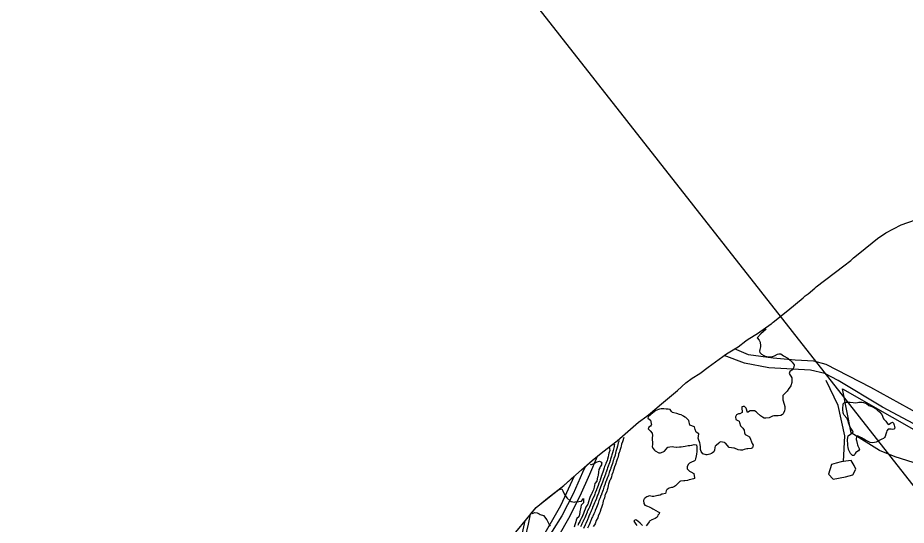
# Model space of a CAD drawing. Header units: metres. Extents: x 318500 to 325275, y 7408834 to 7428799.
# Drawn here: x 320683.9 to 321087.6, y 7415363 to 7415593.7 of the extents above; entities that cross this region are included whole.
import ezdxf

# ---------------------------------------------------------------- set-up
doc = ezdxf.new("R2010")
doc.units = ezdxf.units.M
doc.header["$MEASUREMENT"] = 0
doc.linetypes.add('CONTINUO', pattern=[0])
doc.layers.add('_TEXTO_CONGELA', color=45, linetype='Continuous', plot=False)
for name, color, linetype in [('Area', 45, 'Continuous'), ('Canteiro', 45, 'Continuous'), ('Cemitério', 206, 'Continuous'), ('Curvas de Nivel 1m', 11, 'Continuous'), ('Curvas de Nivel 5m', 15, 'Continuous'), ('Hidrografia', 140, 'Continuous'), ('Vias Primárias', 230, 'Continuous'), ('Vias Secundárias', 230, 'Continuous')]:
    doc.layers.add(name, color=color, linetype=linetype)

msp = doc.modelspace()

# ---------------------------------------------------------------- linework, layer by layer
at = {"layer": '_TEXTO_CONGELA', "linetype": 'CONTINUO'}
msp.add_polyline3d([(321155.99, 7415298.12, 0), (320600.11, 7416006.12, 0)], dxfattribs=at)
at = {"layer": 'Area'}
msp.add_lwpolyline([(320906.02, 7415354.76), (320919.39, 7415371.02), (320923.24, 7415374.11), (320931.96, 7415381.07), (320940.04, 7415388.21), (320944.89, 7415392.45), (320949.78, 7415396.36), (320956.32, 7415401.42), (320965.89, 7415409.83), (320969.68, 7415412.56), (320971.34, 7415413.93), (320976.44, 7415418.21), (320983.71, 7415424.25), (320987.52, 7415427.67), (320990.3, 7415429.84), (320993.88, 7415432.02), (320997.66, 7415434.92), (321005.95, 7415440.98), (321011.21, 7415444.1), (321014.79, 7415446.79), (321015.78, 7415447.52), (321020.05, 7415450.15), (321026.26, 7415454.54), (321026.52, 7415454.78), (321026.74, 7415455.03), (321027.12, 7415455.35), (321033.74, 7415460.66), (321040.8, 7415466.32), (321041.75, 7415467.23), (321043.07, 7415468.17), (321043.08, 7415468.18), (321046.12, 7415470.83), (321046.7, 7415471.3), (321059.26, 7415480.89), (321062.38, 7415483.41), (321063.65, 7415484.55), (321066.47, 7415486.84), (321074.55, 7415493.36), (321078.42, 7415495.96), (321085.34, 7415499.6), (321101.87, 7415505.29)], dxfattribs=at)
at = {"layer": 'Canteiro'}
msp.add_lwpolyline([(320936.72, 7415385.28), (320930.46, 7415371.88), (320921.6, 7415356.27), (320917.89, 7415349.8), (320913.43, 7415341.27), (320909.59, 7415333.71), (320905.32, 7415323.57), (320907.86, 7415332.1), (320910.77, 7415341.77), (320913.24, 7415352.04), (320915.97, 7415363.57), (320916.89, 7415367.98), (320919.39, 7415371.02), (320924.68, 7415375.26), (320931.96, 7415381.07), (320936.72, 7415385.28)], dxfattribs=at)
at = {"layer": 'Cemitério'}
msp.add_lwpolyline([(321103.8, 7415399.31), (321099.6, 7415393.02), (321090.74, 7415391.51), (321082.58, 7415394.07), (321075.47, 7415396.98), (321062.53, 7415405.01), (321058.66, 7415425.08), (321103.8, 7415399.31)], dxfattribs=at)
at = {"layer": 'Curvas de Nivel 1m', "flags": 128}
for points, elevation in [([(321022.43, 7415451.51), (321023.94, 7415452.12), (321021.54, 7415449.96), (321019.88, 7415448.17), (321020.84, 7415447.13), (321021.19, 7415446.15), (321021.36, 7415444.62), (321021.33, 7415444.15), (321021.06, 7415442.9), (321021, 7415442.15), (321021.14, 7415441.5), (321021.79, 7415440.81), (321022.85, 7415440.13), (321023.77, 7415439.74), (321024.2, 7415439.69), (321025.77, 7415439.52), (321026.33, 7415439.53), (321027.78, 7415440.06), (321029.09, 7415440.75), (321029.79, 7415440.91), (321030.66, 7415440.9), (321031.78, 7415440.01), (321033.76, 7415438.88), (321034.92, 7415437.97), (321035.74, 7415437.12), (321036.64, 7415435.95), (321036.58, 7415434.82), (321036.15, 7415433.95), (321035.95, 7415433.7), (321035.69, 7415433.56), (321034.71, 7415432.94), (321034.48, 7415431.97), (321035.64, 7415429.96), (321035.62, 7415427.96), (321035.18, 7415426.38), (321034.94, 7415425.97), (321034.33, 7415425.22), (321033.56, 7415423.98), (321031.54, 7415422.01), (321031.51, 7415420.01), (321032.17, 7415418), (321032.45, 7415416.97), (321032.5, 7415415.99), (321032.36, 7415415.08), (321031.91, 7415414), (321031.72, 7415413.71), (321031.42, 7415413.38), (321030.58, 7415412.85), (321029.41, 7415412.74), (321028.66, 7415412.79), (321027.41, 7415412.76), (321026.85, 7415412.63), (321025.92, 7415412.08), (321025.4, 7415411.86), (321023.77, 7415411.73), (321023.4, 7415411.7), (321023, 7415411.72), (321022.25, 7415412.13), (321021.41, 7415412.75), (321019.9, 7415414.16), (321019.44, 7415414.57), (321018.67, 7415414.95), (321017.44, 7415415.03), (321016.69, 7415414.95), (321015.43, 7415414.22), (321014.81, 7415416.23), (321014.15, 7415416.92), (321013.47, 7415417.02), (321012.95, 7415416.77), (321012.96, 7415416.26), (321013.11, 7415414.58), (321013, 7415414.25), (321012, 7415413.69), (321011.42, 7415413.62), (321010.44, 7415413.26), (321009.98, 7415412.29), (321010.21, 7415411.11), (321011.38, 7415410.5), (321011.65, 7415410.27), (321011.88, 7415409.75), (321012.38, 7415408.26), (321013.33, 7415407.07), (321013.93, 7415406.24), (321014.13, 7415405.06), (321014.46, 7415404.23), (321015.29, 7415403.84), (321016.35, 7415403.27), (321016.78, 7415402.2), (321017.25, 7415400.93), (321017.68, 7415400.19), (321018.02, 7415399.39), (321017.83, 7415398.18), (321017.41, 7415397.99), (321017.22, 7415397.95), (321015.65, 7415397.78), (321015.21, 7415397.75), (321013.99, 7415397.46), (321013.2, 7415397.17), (321012.35, 7415397.11), (321011.21, 7415397.35), (321009.51, 7415398), (321009.22, 7415398.09), (321007.22, 7415398.33), (321005.43, 7415400.35), (321005.24, 7415400.5), (321005.01, 7415400.58), (321003.25, 7415400.89), (321002.89, 7415400.74), (321002.52, 7415400.39), (321001.23, 7415399.28), (321000.76, 7415398.88), (321000.58, 7415398.42), (321000.53, 7415397.09), (321000.22, 7415396.42), (320999.63, 7415395.98), (320999.18, 7415395.69), (320998.35, 7415395.27), (320997.17, 7415394.97), (320996.7, 7415394.94), (320995.17, 7415395.44), (320994.4, 7415396.5), (320994.19, 7415397.51), (320994.09, 7415398.5), (320993.92, 7415399.82), (320993.78, 7415400.5), (320993.27, 7415402.18), (320993.15, 7415402.39), (320993.07, 7415402.51), (320993.3, 7415404.51), (320992.18, 7415405.39), (320991.7, 7415406.53), (320991.34, 7415407.7), (320989.35, 7415408.57), (320988.78, 7415410.58), (320987.39, 7415411.95), (320986.99, 7415412.19), (320986.33, 7415412.61), (320985.41, 7415413.25), (320984.63, 7415413.41), (320983.42, 7415413.75), (320982.04, 7415414.04), (320981.42, 7415414.19), (320980.9, 7415414.68), (320980.37, 7415415.62), (320979.44, 7415415.8), (320978.52, 7415415.8), (320977.44, 7415415.87), (320976.29, 7415415.89), (320975.44, 7415415.79), (320973.83, 7415415.17), (320972.41, 7415414.12), (320970.34, 7415412.29), (320970.21, 7415411.65), (320971.37, 7415410.81), (320971.74, 7415409.19), (320971.81, 7415408.8), (320971.69, 7415408.46), (320971.34, 7415408.08), (320970.62, 7415407.53), (320970.38, 7415406.82), (320971.31, 7415405.86), (320972.17, 7415404.8), (320972.32, 7415403.83), (320972.16, 7415402.8), (320972.2, 7415401.85), (320972.39, 7415400.79), (320972.3, 7415399.72), (320972.12, 7415398.8), (320972.52, 7415398.11), (320973.19, 7415397.18), (320973.36, 7415396.94), (320973.56, 7415396.77), (320975.18, 7415395.9), (320975.96, 7415395.96), (320977.18, 7415396.36), (320977.44, 7415396.48), (320977.75, 7415396.72), (320979.22, 7415398.45), (320979.38, 7415398.54), (320980.14, 7415398.69), (320981.22, 7415398.74), (320982, 7415398.66), (320983.22, 7415398.5), (320983.36, 7415398.5), (320984.55, 7415398.63), (320985.22, 7415398.7), (320985.31, 7415398.7), (320987.22, 7415398.98), (320988.59, 7415399.22), (320989.23, 7415399.31), (320990.15, 7415399.47), (320991.23, 7415399.7), (320992.25, 7415399.54), (320992.52, 7415398.52), (320992.44, 7415397.28), (320992.39, 7415396.52), (320992.32, 7415395.38), (320992.18, 7415394.52), (320991.82, 7415393.2), (320991.66, 7415392.53), (320991.44, 7415392.23), (320991.13, 7415392.09), (320989.97, 7415391.71), (320989.12, 7415391.2), (320988.77, 7415390.92), (320988.48, 7415390.58), (320988.06, 7415389.62), (320988.01, 7415388.58), (320989.07, 7415387.59), (320989.73, 7415387.23), (320991.06, 7415386.54), (320991.43, 7415384.53), (320991.35, 7415384.22), (320991.02, 7415384.05), (320989.75, 7415383.83), (320989.02, 7415383.63), (320988.2, 7415383.39), (320987.01, 7415383.19), (320986.48, 7415383.13), (320985.01, 7415382.99), (320984.73, 7415382.9), (320984.44, 7415382.63), (320982.98, 7415381.14), (320982.71, 7415380.93), (320982.25, 7415380.66), (320981.4, 7415380.24), (320980.97, 7415380.11), (320979.86, 7415379.79), (320978.96, 7415379.25), (320978.68, 7415378.98), (320978.6, 7415378.71), (320978.21, 7415377.43), (320976.93, 7415377.15), (320976.58, 7415377.08), (320975.73, 7415376.74), (320975.08, 7415376.58), (320974.92, 7415376.57), (320974.7, 7415376.53), (320972.91, 7415376.09), (320972.23, 7415376.11), (320970.91, 7415376.39), (320969.78, 7415375.95), (320968.9, 7415375.27), (320968.65, 7415375.08), (320968.44, 7415374.84), (320968.28, 7415374.24), (320968.38, 7415372.84), (320968.86, 7415372.13), (320969.99, 7415371.68), (320970.85, 7415371.4), (320972.02, 7415370.79), (320972.54, 7415370.48), (320972.84, 7415370.31), (320973.81, 7415369.74), (320974.82, 7415369.16), (320975.5, 7415368.74), (320975.34, 7415368.22), (320974.8, 7415367.58), (320974.56, 7415366.99), (320974.42, 7415366.76), (320973.48, 7415366.07), (320972.78, 7415365.79), (320972.08, 7415365.48), (320970.99, 7415364.81), (320970.76, 7415364.6), (320970.06, 7415363.5), (320969.47, 7415362.82)], 721), ([(320959.23, 7415402.94), (320959.22, 7415402.92), (320958.69, 7415400.98), (320958.3, 7415399.91), (320958.01, 7415398.98), (320957.86, 7415398.33), (320957.5, 7415396.99), (320957.43, 7415396.75), (320957.18, 7415396.08), (320956.9, 7415395.25), (320956.84, 7415394.99), (320956.49, 7415393.65), (320956.27, 7415393), (320955.81, 7415391.7), (320955.62, 7415391.01), (320955.5, 7415390.61), (320955.09, 7415389.6), (320954.94, 7415389.17), (320954.89, 7415389.02), (320954.47, 7415387.61), (320954.27, 7415387.03), (320953.88, 7415385.88), (320953.68, 7415385.04), (320953.53, 7415384.54), (320953.01, 7415383.55), (320952.85, 7415383.2), (320952.81, 7415383.05), (320952.38, 7415381.65), (320952.21, 7415381.06), (320951.96, 7415380.06), (320951.69, 7415379.06), (320951.51, 7415378.5), (320950.92, 7415377.17), (320950.9, 7415377.09), (320950.88, 7415377.07), (320950.47, 7415375.5), (320950.32, 7415375.08), (320949.94, 7415374.15), (320949.69, 7415373.09), (320949.55, 7415372.39), (320949.08, 7415371.1), (320948.83, 7415370.31), (320948.58, 7415369.33), (320948.49, 7415369.1), (320948.16, 7415368.47), (320947.7, 7415367.12), (320947.46, 7415366.44), (320946.76, 7415365.21), (320946.74, 7415365.15), (320946.73, 7415365.13), (320946.2, 7415363.67), (320945.9, 7415363.14), (320945.41, 7415362.46)], 722), ([(320955, 7415399.85), (320954.87, 7415399.45), (320954.92, 7415398.88), (320954.91, 7415398.73), (320954.49, 7415397.03), (320954.21, 7415396), (320953.9, 7415395.04), (320953.72, 7415394.48), (320953.3, 7415393.05), (320953.12, 7415392.42), (320952.8, 7415391.37), (320952.69, 7415391.05), (320952.23, 7415389.92), (320951.87, 7415389.06), (320951.65, 7415388.48), (320951.19, 7415387.07), (320951.16, 7415386.96), (320951.05, 7415386.62), (320950.5, 7415385.08), (320950.1, 7415384), (320949.76, 7415383.09), (320949.55, 7415382.53), (320949, 7415381.1), (320948.97, 7415381.01), (320948.3, 7415379.11), (320947.95, 7415378.1), (320947.59, 7415377.12), (320947.4, 7415376.63), (320946.89, 7415375.25), (320946.86, 7415375.16), (320946.84, 7415375.13), (320946.22, 7415373.79), (320945.94, 7415373.14), (320945.63, 7415372.37), (320945.09, 7415371.15), (320945.01, 7415370.97), (320944.83, 7415370.51), (320944.45, 7415369.52), (320944.29, 7415369.16), (320943.86, 7415368.22), (320943.4, 7415367.17), (320943.23, 7415366.73), (320942.76, 7415365.4), (320942.7, 7415365.24), (320942.68, 7415365.18), (320942.05, 7415363.88), (320941.73, 7415363.19), (320941, 7415361.49)], 724), ([(320957.11, 7415401.39), (320956.8, 7415400.7), (320956.74, 7415400.51), (320956.41, 7415399), (320956.13, 7415397.93), (320955.88, 7415397.01), (320955.73, 7415396.46), (320955.36, 7415395.02), (320955.31, 7415394.87), (320955.15, 7415394.43), (320954.78, 7415393.38), (320954.68, 7415393.03), (320954.49, 7415392.4), (320954.1, 7415391.04), (320953.86, 7415390.28), (320953.42, 7415389.04), (320953.33, 7415388.8), (320953.07, 7415388.19), (320952.73, 7415387.37), (320952.62, 7415387.05), (320952.26, 7415385.84), (320952, 7415385.06), (320951.74, 7415384.34), (320951.24, 7415383.07), (320951.17, 7415382.89), (320950.99, 7415382.42), (320950.62, 7415381.43), (320950.48, 7415381.08), (320950.23, 7415380.35), (320949.85, 7415379.09), (320949.63, 7415378.4), (320949.17, 7415377.1), (320949.1, 7415376.91), (320948.91, 7415376.48), (320948.51, 7415375.5), (320948.35, 7415375.11), (320948, 7415374.23), (320947.62, 7415373.12), (320947.43, 7415372.55), (320946.86, 7415371.13), (320946.86, 7415371.11), (320946.84, 7415371.07), (320946.26, 7415369.7), (320946.04, 7415369.14), (320945.68, 7415368.27), (320945.16, 7415367.15), (320945.04, 7415366.9), (320944.78, 7415366.31), (320944.44, 7415365.48), (320944.32, 7415365.16), (320943.87, 7415364.03), (320943.47, 7415363.17), (320942.72, 7415361.75)], 723), ([(320943.96, 7415390.81), (320944.31, 7415390.63), (320944.57, 7415390.63), (320945.1, 7415390.71), (320945.39, 7415390.86), (320945.77, 7415391.14), (320947.12, 7415391.88), (320948.17, 7415392.16), (320949.12, 7415391.72), (320949.23, 7415391.22), (320949.19, 7415391.1), (320949.17, 7415391.04), (320949.1, 7415390.53), (320948.61, 7415389.58), (320948.32, 7415389.11), (320947.89, 7415388.29), (320947.75, 7415387.12), (320947.64, 7415385.72), (320947.43, 7415385.12), (320947.34, 7415384.81), (320947.02, 7415383.13), (320947.02, 7415383.11), (320947, 7415383.08), (320946.13, 7415381.99), (320945.9, 7415381.14), (320945.74, 7415380.37), (320945.44, 7415379.15), (320945.32, 7415378.77), (320944.93, 7415377.85), (320944.68, 7415377.4), (320944.53, 7415377.16), (320943.98, 7415376.08), (320943.71, 7415375.17), (320943.29, 7415373.59), (320943.15, 7415373.18), (320943.07, 7415372.97), (320942.86, 7415372.62), (320942.29, 7415371.74), (320942.06, 7415371.19), (320941.73, 7415370.3), (320941.31, 7415369.2), (320940.8, 7415367.95), (320940.56, 7415367.44), (320940.46, 7415367.21), (320939.89, 7415366.1), (320939.46, 7415365.22), (320939.23, 7415364.75), (320938.74, 7415363.8), (320938.55, 7415363.42), (320938.48, 7415363.23), (320938.35, 7415362.86)], 726), ([(320930.06, 7415379.19), (320931.11, 7415379.49), (320931.33, 7415379.33), (320931.57, 7415378.7), (320932.17, 7415377.32), (320932.9, 7415376.01), (320933.49, 7415375.3), (320934.88, 7415374.1), (320935.42, 7415373.83), (320936.87, 7415373.55), (320937.2, 7415373.59), (320938.88, 7415373.77), (320940.12, 7415373.98), (320940.89, 7415375.21), (320940.95, 7415373.29), (320940.92, 7415373.21), (320940.9, 7415373.18), (320940.87, 7415373.06), (320939.97, 7415372.1), (320939.75, 7415371.22), (320939.57, 7415370.48), (320939.36, 7415369.22), (320939.28, 7415368.75), (320938.97, 7415367.23), (320938.93, 7415367.09), (320938.79, 7415366.91), (320937.93, 7415366.08), (320937.64, 7415365.25), (320937.46, 7415364.53), (320937.1, 7415363.25), (320936.72, 7415362.14)], 727), ([(320917.69, 7415368.4), (320918.8, 7415368.78), (320919.95, 7415368.63), (320920.8, 7415368.19), (320921.3, 7415367.97), (320922.79, 7415367.44), (320924.33, 7415365.42), (320924.75, 7415364.62), (320925.31, 7415363.41), (320925.87, 7415362.56)], 728), ([(320967.74, 7415362.84), (320966.75, 7415363.89), (320965.68, 7415364.88), (320964.77, 7415365.42), (320964.27, 7415365.39), (320963.85, 7415364.9), (320964.74, 7415363.46), (320965.17, 7415362.88)], 721)]:
    msp.add_lwpolyline(points, dxfattribs=dict(at, elevation=elevation))
at = {"layer": 'Curvas de Nivel 1m', "elevation": 721, "flags": 128}
msp.add_lwpolyline([(321069.49, 7415418.28), (321070.67, 7415417.49), (321071.48, 7415417.14), (321072.73, 7415416.72), (321073.47, 7415416.26), (321073.91, 7415415.89), (321074.39, 7415415.44), (321075.45, 7415414.55), (321076.53, 7415413.41), (321077.35, 7415411.45), (321077.36, 7415411.4), (321077.4, 7415411.28), (321078.34, 7415410.34), (321078.98, 7415409.38), (321079.37, 7415408.87), (321079.85, 7415408.89), (321080.51, 7415409.35), (321081.39, 7415409.84), (321081.78, 7415409.34), (321082.18, 7415408.52), (321082.47, 7415407.33), (321082.03, 7415406.65), (321081.34, 7415406.5), (321080.74, 7415406.75), (321079.34, 7415406.66), (321078.85, 7415405.85), (321078.68, 7415405.38), (321078.31, 7415404.38), (321077.99, 7415403.39), (321077.77, 7415402.91), (321077.29, 7415402.45), (321076.59, 7415402.09), (321075.27, 7415401.52), (321075.2, 7415401.49), (321075.09, 7415401.42), (321073.93, 7415400.77), (321073.26, 7415400.57), (321072.28, 7415400.44), (321071.26, 7415400.59), (321069.36, 7415401.5), (321069.27, 7415401.55), (321069.11, 7415401.67), (321067.29, 7415402.69), (321065.84, 7415403.54), (321065.3, 7415403.7), (321065.01, 7415403.55), (321064.92, 7415401.91), (321064.96, 7415401.55), (321065.25, 7415400.15), (321065.45, 7415399.55), (321065.68, 7415399.1), (321066.31, 7415397.54), (321065.96, 7415396.79), (321065.2, 7415396.38), (321064.69, 7415396.07), (321064.46, 7415395.56), (321063.98, 7415394.77), (321063.18, 7415394.75), (321062.22, 7415395.59), (321061.43, 7415397.39), (321061.38, 7415397.61), (321061.33, 7415397.72), (321061.22, 7415398.04), (321061.01, 7415399.61), (321061.01, 7415399.85), (321060.94, 7415401.61), (321060.95, 7415401.93), (321061.3, 7415403.61), (321063.32, 7415405.11), (321063.5, 7415405.58), (321063.32, 7415405.84), (321062.07, 7415407.6), (321061.44, 7415409.55), (321061.42, 7415409.61), (321061.42, 7415409.65), (321061.38, 7415409.84), (321060.91, 7415411.13), (321060.6, 7415411.62), (321059.42, 7415413.1), (321059.14, 7415413.64), (321058.99, 7415414.09), (321058.73, 7415415.65), (321058.75, 7415416.36), (321058.97, 7415417.65), (321059.01, 7415418.12), (321059.5, 7415418.84), (321060.15, 7415418.98), (321061.5, 7415418.95), (321062.17, 7415418.93), (321063.5, 7415418.8), (321064.37, 7415418.69), (321065.5, 7415418.79), (321066.11, 7415418.94), (321067.5, 7415418.97), (321068.2, 7415418.82)], close=True, dxfattribs=at)
at = {"layer": 'Curvas de Nivel 5m', "elevation": 725, "flags": 128}
msp.add_lwpolyline([(320952.88, 7415398.31), (320952.82, 7415398.13), (320952.85, 7415397.88), (320952.9, 7415397.05), (320952.5, 7415395.72), (320952.33, 7415395.06), (320952.12, 7415394.08), (320951.89, 7415393.06), (320951.72, 7415392.47), (320951.18, 7415391.07), (320951.16, 7415391.01), (320951.11, 7415390.9), (320950.52, 7415389.65), (320950.36, 7415389.08), (320950.1, 7415388.05), (320949.78, 7415387.09), (320949.05, 7415385.12), (320949.04, 7415385.1), (320949.03, 7415385.06), (320948.49, 7415383.63), (320948.33, 7415383.11), (320947.99, 7415382.11), (320947.58, 7415381.12), (320946.95, 7415379.5), (320946.85, 7415379.23), (320946.82, 7415379.13), (320946.34, 7415377.73), (320946.13, 7415377.14), (320945.78, 7415376.27), (320945.21, 7415375.15), (320945.1, 7415374.93), (320944.88, 7415374.42), (320944.42, 7415373.16), (320943.99, 7415372.02), (320943.62, 7415371.17), (320943.37, 7415370.63), (320942.82, 7415369.52), (320942.7, 7415369.29), (320942.66, 7415369.18), (320942.57, 7415368.95), (320941.93, 7415367.19), (320941.59, 7415366.39), (320940.91, 7415365.21), (320940.85, 7415365.11), (320940.76, 7415364.9), (320940.23, 7415363.72), (320940.01, 7415363.22), (320939.64, 7415362.3)], dxfattribs=at)
at = {"layer": 'Hidrografia'}
for points in [[(321059.07, 7415391.93), (321059.78, 7415403.58), (321056.76, 7415417.41), (321051.25, 7415428.8)], [(321063.88, 7415390.17), (321062.55, 7415392.46), (321060.18, 7415392.09), (321058.11, 7415391.8), (321055.82, 7415391.28), (321053.67, 7415390.61), (321052.26, 7415386.18), (321054.34, 7415383.96), (321060.03, 7415385.07), (321063.29, 7415385.88), (321064.69, 7415388.54), (321063.88, 7415390.17)]]:
    msp.add_lwpolyline(points, dxfattribs=at)
at = {"layer": 'Vias Primárias'}
msp.add_lwpolyline([(321109.37, 7414841.13, 0), (321121.45, 7414845.47, -0.165445)], format="xyb", dxfattribs=at)
for points in [[(320947.11, 7415394.22), (320943.75, 7415386.1), (320939.36, 7415376.29), (320934.09, 7415366.07), (320929.75, 7415358.31)], [(320941.65, 7415389.61), (320940.56, 7415386.99), (320936.24, 7415377.33), (320931.05, 7415367.26), (320926.71, 7415360.32), (320923.6, 7415355.12), (320920.2, 7415347.94), (320915.53, 7415339.36), (320910.63, 7415329.3), (320905.45, 7415316.5), (320900.41, 7415303.43), (320895.55, 7415289.02), (320895.32, 7415288.23), (320892.65, 7415280.31), (320894.99, 7415293.6), (320900.29, 7415312.09), (320905.34, 7415328.91), (320909.66, 7415344.13), (320912.31, 7415355.53), (320914.46, 7415365.02)]]:
    msp.add_lwpolyline(points, dxfattribs=at)
at = {"layer": 'Vias Secundárias'}
for points in [[(321097.91, 7415411.07), (321071.5, 7415425.61), (321051.27, 7415436.14), (321045.63, 7415437.54), (321037.07, 7415438.09), (321027.12, 7415438.94), (321015.88, 7415440.53), (321009.6, 7415443.15)], [(321100.15, 7415404.19), (321076.76, 7415416.61), (321056.61, 7415428.85), (321050.62, 7415431.99), (321044.13, 7415433.53), (321025.21, 7415434.51), (321014.09, 7415436.65), (321004.82, 7415440.16)]]:
    msp.add_lwpolyline(points, dxfattribs=at)

doc.saveas('drawing.dxf')
